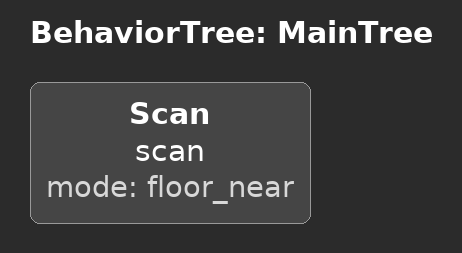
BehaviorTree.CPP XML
<root main_tree_to_execute = "MainTree" >
   <BehaviorTree ID="MainTree">
      <Scan  name="scan" mode="floor_near"/>
   </BehaviorTree>
</root>
